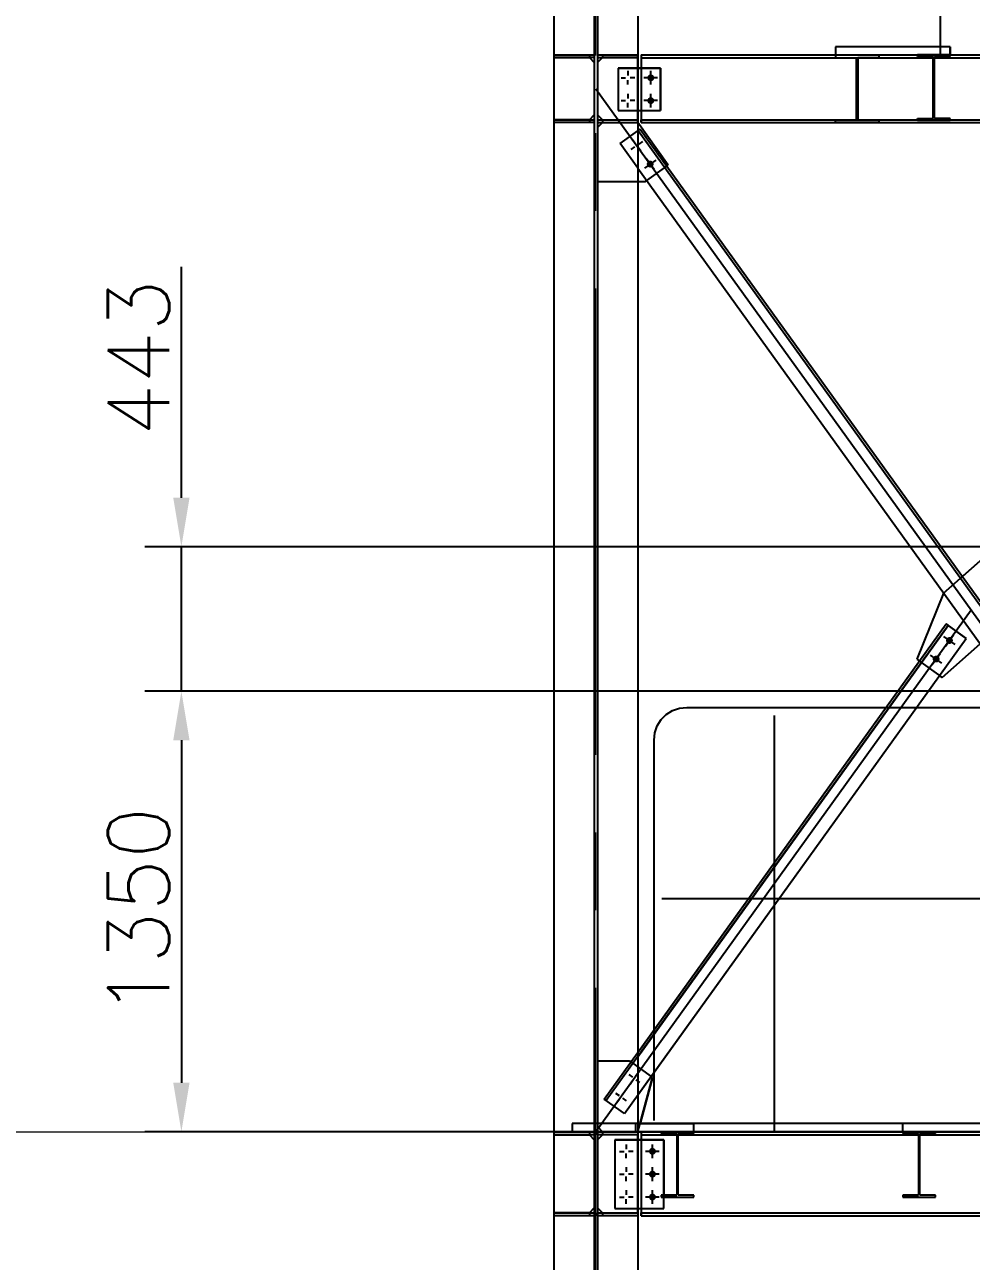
# Model space of a CAD drawing. Header units: metres. Extents: x 0 to 63075, y 0 to 44550.
# Drawn here: x 33400 to 36301, y 15538 to 19328 of the extents above; entities that cross this region are included whole.
import ezdxf

# ---------------------------------------------------------------- set-up
doc = ezdxf.new("R2010")
doc.units = ezdxf.units.M
doc.header["$LTSCALE"] = 75
doc.linetypes.add('CENTER2', pattern=[28.575, 19.05, -3.175, 3.175, -3.175])
for name, color, linetype in [('SC1', 7, 'CENTER2'), ('SDM', 7, 'Continuous'), ('SL1', 8, 'Continuous')]:
    doc.layers.add(name, color=color, linetype=linetype)
doc.styles.add('ROMANS', font='ROMANS.SHX')
doc.dimstyles.new('75___1-75', dxfattribs={"dimscale": 75, "dimtxt": 2.5, "dimasz": 2, "dimexe": 1.5, "dimexo": 1, "dimgap": 0.5, "dimtad": 1, "dimdec": 0, "dimzin": 12, "dimtxsty": 'ROMANS', "dimcen": 0, "dimclrd": 256, "dimclre": 256, "dimclrt": 3, "dimazin": 3, "dimtfac": 1, "dimtdec": 0, "dimtmove": 0, "dimatfit": 0, "dimfxl": 1, "dimlwd": -1, "dimlwe": -1, "dimarcsym": 0})

# ---------------------------------------------------------------- blocks, each defined once
blk = doc.blocks.new('A$C916a30d5')
at = {"layer": 'SL1'}
for points in [[(378.4, 8386), (378.3, 8387), (378, 8388), (377.7, 8389), (377.3, 8389.9), (376.7, 8390.8), (376.1, 8391.7), (375.4, 8392.4), (374.7, 8393.1), (373.8, 8393.7), (372.9, 8394.3), (372, 8394.7), (371, 8395), (370, 8395.3), (369, 8395.4), (368, 8395.5), (367, 8395.4), (366, 8395.3), (365, 8395), (364, 8394.7), (363.1, 8394.3), (362.2, 8393.7), (361.3, 8393.1), (360.6, 8392.4), (359.9, 8391.7), (359.3, 8390.8), (358.7, 8389.9), (358.3, 8389), (358, 8388), (357.7, 8387), (357.6, 8386), (357.5, 8385), (357.6, 8384), (357.7, 8383), (358, 8382), (358.3, 8381), (358.7, 8380.1), (359.3, 8379.2), (359.9, 8378.3), (360.6, 8377.6), (361.3, 8376.9), (362.2, 8376.3), (363.1, 8375.7), (364, 8375.3), (365, 8375), (366, 8374.7), (367, 8374.6), (368, 8374.5), (369, 8374.6), (370, 8374.7), (371, 8375), (372, 8375.3), (372.9, 8375.7), (373.8, 8376.3), (374.7, 8376.9), (375.4, 8377.6), (376.1, 8378.3), (376.7, 8379.2), (377.3, 8380.1), (377.7, 8381), (378, 8382), (378.3, 8383), (378.4, 8384), (378.5, 8385)], [(378.4, 8316), (378.3, 8317), (378, 8318), (377.7, 8319), (377.3, 8319.9), (376.7, 8320.8), (376.1, 8321.7), (375.4, 8322.4), (374.7, 8323.1), (373.8, 8323.7), (372.9, 8324.3), (372, 8324.7), (371, 8325), (370, 8325.3), (369, 8325.4), (368, 8325.5), (367, 8325.4), (366, 8325.3), (365, 8325), (364, 8324.7), (363.1, 8324.3), (362.2, 8323.7), (361.3, 8323.1), (360.6, 8322.4), (359.9, 8321.7), (359.3, 8320.8), (358.7, 8319.9), (358.3, 8319), (358, 8318), (357.7, 8317), (357.6, 8316), (357.5, 8315), (357.6, 8314), (357.7, 8313), (358, 8312), (358.3, 8311), (358.7, 8310.1), (359.3, 8309.2), (359.9, 8308.3), (360.6, 8307.6), (361.3, 8306.9), (362.2, 8306.3), (363.1, 8305.7), (364, 8305.3), (365, 8305), (366, 8304.7), (367, 8304.6), (368, 8304.5), (369, 8304.6), (370, 8304.7), (371, 8305), (372, 8305.3), (372.9, 8305.7), (373.8, 8306.3), (374.7, 8306.9), (375.4, 8307.6), (376.1, 8308.3), (376.7, 8309.2), (377.3, 8310.1), (377.7, 8311), (378, 8312), (378.3, 8313), (378.4, 8314), (378.5, 8315)], [(374.1, 8127.5), (373.4, 8128.2), (372.6, 8128.9), (371.7, 8129.4), (370.8, 8129.9), (369.9, 8130.3), (368.9, 8130.7), (367.9, 8130.9), (366.9, 8131), (365.8, 8131), (364.8, 8130.9), (363.8, 8130.7), (362.8, 8130.5), (361.9, 8130.1), (360.9, 8129.6), (360.1, 8129), (359.3, 8128.4), (358.5, 8127.7), (357.9, 8126.9), (357.3, 8126), (356.8, 8125.1), (356.4, 8124.2), (356.1, 8123.2), (355.8, 8122.2), (355.7, 8121.2), (355.7, 8120.2), (355.8, 8119.1), (356, 8118.1), (356.3, 8117.1), (356.6, 8116.2), (357.1, 8115.2), (357.7, 8114.4), (358.3, 8113.6), (359, 8112.8), (359.8, 8112.2), (360.7, 8111.6), (361.6, 8111.1), (362.5, 8110.7), (363.5, 8110.4), (364.5, 8110.2), (365.5, 8110), (366.6, 8110), (367.6, 8110.1), (368.6, 8110.3), (369.6, 8110.6), (370.6, 8111), (371.5, 8111.4), (372.3, 8112), (373.1, 8112.6), (373.9, 8113.4), (374.5, 8114.1), (375.1, 8115), (375.6, 8115.9), (376, 8116.8), (376.3, 8117.8), (376.6, 8118.8), (376.7, 8119.8), (376.7, 8120.9), (376.6, 8121.9), (376.4, 8122.9), (376.1, 8123.9), (375.8, 8124.9), (375.3, 8125.8), (374.7, 8126.6)], [(1292.3, 6655.2), (1292.8, 6656.1), (1293.2, 6657.1), (1293.5, 6658.1), (1293.6, 6659.1), (1293.7, 6660.1), (1293.7, 6661.1), (1293.6, 6662.1), (1293.4, 6663.2), (1293.1, 6664.1), (1292.7, 6665.1), (1292.2, 6666), (1291.6, 6666.8), (1290.9, 6667.6), (1290.2, 6668.3), (1289.4, 6669), (1288.5, 6669.5), (1287.6, 6670), (1286.6, 6670.4), (1285.6, 6670.7), (1284.6, 6670.9), (1283.6, 6670.9), (1282.6, 6670.9), (1281.5, 6670.8), (1280.5, 6670.6), (1279.6, 6670.3), (1278.6, 6669.9), (1277.7, 6669.4), (1276.9, 6668.8), (1276.1, 6668.1), (1275.4, 6667.4), (1274.7, 6666.6), (1274.2, 6665.7), (1273.7, 6664.8), (1273.3, 6663.8), (1273, 6662.9), (1272.8, 6661.8), (1272.7, 6660.8), (1272.8, 6659.8), (1272.9, 6658.8), (1273.1, 6657.8), (1273.4, 6656.8), (1273.8, 6655.8), (1274.3, 6654.9), (1274.9, 6654.1), (1275.6, 6653.3), (1276.3, 6652.6), (1277.1, 6651.9), (1278, 6651.4), (1278.9, 6650.9), (1279.8, 6650.5), (1280.8, 6650.2), (1281.8, 6650), (1282.9, 6650), (1283.9, 6650), (1284.9, 6650.1), (1285.9, 6650.3), (1286.9, 6650.6), (1287.9, 6651), (1288.8, 6651.5), (1289.6, 6652.1), (1290.4, 6652.8), (1291.1, 6653.5), (1291.8, 6654.3)], [(1251.4, 6598.4), (1251.9, 6599.3), (1252.3, 6600.2), (1252.6, 6601.2), (1252.8, 6602.2), (1252.8, 6603.3), (1252.8, 6604.3), (1252.7, 6605.3), (1252.5, 6606.3), (1252.2, 6607.3), (1251.8, 6608.3), (1251.3, 6609.2), (1250.7, 6610), (1250, 6610.8), (1249.3, 6611.5), (1248.5, 6612.2), (1247.6, 6612.7), (1246.7, 6613.2), (1245.7, 6613.6), (1244.8, 6613.9), (1243.7, 6614), (1242.7, 6614.1), (1241.7, 6614.1), (1240.7, 6614), (1239.7, 6613.8), (1238.7, 6613.5), (1237.7, 6613.1), (1236.8, 6612.6), (1236, 6612), (1235.2, 6611.3), (1234.5, 6610.6), (1233.8, 6609.8), (1233.3, 6608.9), (1232.8, 6608), (1232.4, 6607), (1232.1, 6606), (1231.9, 6605), (1231.9, 6604), (1231.9, 6603), (1232, 6601.9), (1232.2, 6600.9), (1232.5, 6600), (1232.9, 6599), (1233.4, 6598.1), (1234, 6597.3), (1234.7, 6596.5), (1235.4, 6595.8), (1236.2, 6595.1), (1237.1, 6594.6), (1238, 6594.1), (1239, 6593.7), (1239.9, 6593.4), (1241, 6593.2), (1242, 6593.1), (1243, 6593.2), (1244, 6593.3), (1245, 6593.5), (1246, 6593.8), (1247, 6594.2), (1247.9, 6594.7), (1248.7, 6595.3), (1249.5, 6596), (1250.2, 6596.7), (1250.9, 6597.5)], [(383.4, 5096), (383.3, 5097), (383, 5098), (382.7, 5098.9), (382.3, 5099.9), (381.7, 5100.8), (381.1, 5101.6), (380.4, 5102.4), (379.7, 5103), (378.8, 5103.7), (377.9, 5104.2), (377, 5104.6), (376, 5105), (375, 5105.2), (374, 5105.4), (373, 5105.4), (372, 5105.4), (371, 5105.2), (370, 5105), (369, 5104.6), (368.1, 5104.2), (367.2, 5103.7), (366.3, 5103), (365.6, 5102.4), (364.9, 5101.6), (364.3, 5100.8), (363.7, 5099.9), (363.3, 5098.9), (363, 5098), (362.7, 5097), (362.6, 5096), (362.5, 5094.9), (362.6, 5093.9), (362.7, 5092.9), (363, 5091.9), (363.3, 5090.9), (363.7, 5090), (364.3, 5089.1), (364.9, 5088.3), (365.6, 5087.5), (366.3, 5086.8), (367.2, 5086.2), (368.1, 5085.7), (369, 5085.2), (370, 5084.9), (371, 5084.6), (372, 5084.5), (373, 5084.4), (374, 5084.5), (375, 5084.6), (376, 5084.9), (377, 5085.2), (377.9, 5085.7), (378.8, 5086.2), (379.7, 5086.8), (380.4, 5087.5), (381.1, 5088.3), (381.7, 5089.1), (382.3, 5090), (382.7, 5090.9), (383, 5091.9), (383.3, 5092.9), (383.4, 5093.9), (383.5, 5094.9)], [(383.4, 5026), (383.3, 5027), (383, 5028), (382.7, 5028.9), (382.3, 5029.9), (381.7, 5030.8), (381.1, 5031.6), (380.4, 5032.4), (379.7, 5033), (378.8, 5033.7), (377.9, 5034.2), (377, 5034.6), (376, 5035), (375, 5035.2), (374, 5035.4), (373, 5035.4), (372, 5035.4), (371, 5035.2), (370, 5035), (369, 5034.6), (368.1, 5034.2), (367.2, 5033.7), (366.3, 5033), (365.6, 5032.4), (364.9, 5031.6), (364.3, 5030.8), (363.7, 5029.9), (363.3, 5028.9), (363, 5028), (362.7, 5027), (362.6, 5026), (362.5, 5024.9), (362.6, 5023.9), (362.7, 5022.9), (363, 5021.9), (363.3, 5020.9), (363.7, 5020), (364.3, 5019.1), (364.9, 5018.3), (365.6, 5017.5), (366.3, 5016.8), (367.2, 5016.2), (368.1, 5015.7), (369, 5015.2), (370, 5014.9), (371, 5014.6), (372, 5014.5), (373, 5014.4), (374, 5014.5), (375, 5014.6), (376, 5014.9), (377, 5015.2), (377.9, 5015.7), (378.8, 5016.2), (379.7, 5016.8), (380.4, 5017.5), (381.1, 5018.3), (381.7, 5019.1), (382.3, 5020), (382.7, 5020.9), (383, 5021.9), (383.3, 5022.9), (383.4, 5023.9), (383.5, 5024.9)], [(383.4, 4956), (383.3, 4957), (383, 4958), (382.7, 4958.9), (382.3, 4959.9), (381.7, 4960.8), (381.1, 4961.6), (380.4, 4962.4), (379.7, 4963), (378.8, 4963.7), (377.9, 4964.2), (377, 4964.6), (376, 4965), (375, 4965.2), (374, 4965.4), (373, 4965.4), (372, 4965.4), (371, 4965.2), (370, 4965), (369, 4964.6), (368.1, 4964.2), (367.2, 4963.7), (366.3, 4963), (365.6, 4962.4), (364.9, 4961.6), (364.3, 4960.8), (363.7, 4959.9), (363.3, 4958.9), (363, 4958), (362.7, 4957), (362.6, 4956), (362.5, 4954.9), (362.6, 4953.9), (362.7, 4952.9), (363, 4951.9), (363.3, 4950.9), (363.7, 4950), (364.3, 4949.1), (364.9, 4948.3), (365.6, 4947.5), (366.3, 4946.8), (367.2, 4946.2), (368.1, 4945.7), (369, 4945.2), (370, 4944.9), (371, 4944.6), (372, 4944.5), (373, 4944.4), (374, 4944.5), (375, 4944.6), (376, 4944.9), (377, 4945.2), (377.9, 4945.7), (378.8, 4946.2), (379.7, 4946.8), (380.4, 4947.5), (381.1, 4948.3), (381.7, 4949.1), (382.3, 4950), (382.7, 4950.9), (383, 4951.9), (383.3, 4952.9), (383.4, 4953.9), (383.5, 4954.9)]]:
    blk.add_hatch(color=256, dxfattribs=at).paths.add_polyline_path(points, flags=17)
for p, q in [((72, 440.3), (72, 9396.4)), ((194.8, 9396.4), (194.8, 434)), ((205.2, 9396.4), (205.2, 434)), ((328, 9396.4), (328, 5180)), ((1255.2, 9396.4), (1255.2, 8455)), ((72, 8455), (194.8, 8455)), ((72, 8447), (72, 8455)), ((179.8, 8455), (179.8, 8447)), ((194.8, 8455), (194.8, 8447)), ((205.2, 8455), (328, 8455)), ((205.2, 8455), (205.2, 8447)), ((220.2, 8455), (220.2, 8447)), ((328, 8447), (328, 8455)), ((338, 8455), (338, 8415)), ((338, 8455), (933.5, 8455)), ((1285, 8480), (933.5, 8480)), ((933.5, 8480), (933.5, 8455)), ((933.5, 8455), (1285.1, 8455)), ((933.5, 8455), (1285, 8455)), ((933.5, 8455), (1066.5, 8455)), ((933.5, 8455), (933.5, 8446.6)), ((1066.5, 8455), (1066.5, 8446.6)), ((1185.1, 8449.8), (1185.1, 8455)), ((1285.1, 8455), (1185.1, 8455)), ((1185.1, 8455), (1185.1, 8449.8)), ((1285, 8455), (1285, 8480)), ((1285, 8480), (1285, 8455)), ((1285.1, 8455), (1785, 8455)), ((1285.1, 8455), (1285.1, 8455)), ((1285.1, 8449.8), (1285.1, 8455)), ((1285.1, 8449.8), (1285.1, 8455)), ((1285.1, 8455), (1285.1, 8455)), ((194.8, 8447), (72, 8447)), ((72, 8256), (72, 8447)), ((72, 8447), (179.8, 8447)), ((179.8, 8447), (194.8, 8432)), ((194.8, 8432), (194.8, 8271)), ((205.2, 8447), (328, 8447)), ((220.2, 8447), (205.2, 8432)), ((205.2, 8432), (205.2, 8271)), ((328, 8447), (220.2, 8447)), ((268, 8415), (268, 8285)), ((398, 8415), (268, 8415)), ((268, 8415), (268, 8285)), ((268, 8415), (328, 8415)), ((328, 8256), (328, 8447)), ((328, 8415), (398, 8415)), ((338, 8446.6), (338, 8285)), ((338, 8446.6), (933.5, 8446.6)), ((398, 8285), (398, 8415)), ((398, 8415), (398, 8285)), ((933.5, 8446.6), (1066.5, 8446.6)), ((933.5, 8446.6), (997.1, 8446.6)), ((997.1, 8446.6), (997.1, 8256.4)), ((1066.5, 8446.6), (1002.9, 8446.6)), ((1002.9, 8446.6), (1002.9, 8256.4)), ((1066.5, 8446.6), (1232.9, 8446.6)), ((1185.1, 8449.8), (1232.9, 8449.8)), ((1232.9, 8260.2), (1232.9, 8449.8)), ((1232.9, 8449.8), (1233, 8449.8)), ((1232.9, 8446.6), (1237.2, 8446.6)), ((1233, 8260.2), (1233, 8449.8)), ((1237.3, 8449.8), (1237.2, 8449.8)), ((1237.2, 8449.8), (1285.1, 8449.8)), ((1237.2, 8260.2), (1237.2, 8449.8)), ((1237.2, 8446.6), (1832.9, 8446.6)), ((1237.3, 8260.2), (1237.3, 8449.8)), ((1285.1, 8449.8), (1285.1, 8449.8)), ((1285.1, 8449.8), (1285.1, 8449.8)), ((277, 8385), (291, 8385)), ((298, 8406), (298, 8392)), ((298, 8364), (298, 8378)), ((319, 8385), (305, 8385)), ((389, 8385), (347, 8385)), ((368, 8364), (368, 8406)), ((200, 8351.5), (2500, 5155)), ((277, 8315), (291, 8315)), ((298, 8336), (298, 8322)), ((298, 8294), (298, 8308)), ((319, 8315), (305, 8315)), ((389, 8315), (347, 8315)), ((368, 8294), (368, 8336)), ((194.8, 8271), (179.8, 8256)), ((205.2, 8271), (220.2, 8256)), ((268, 8285), (398, 8285)), ((268, 8285), (328, 8285)), ((328, 8285), (398, 8285)), ((338, 8285), (338, 8248)), ((72, 8256), (194.8, 8256)), ((72, 8248), (72, 8256)), ((179.8, 8256), (72, 8256)), ((194.8, 8248), (72, 8248)), ((179.8, 8256), (179.8, 8248)), ((194.8, 8256), (194.8, 8248)), ((205.2, 8256), (328, 8256)), ((205.2, 8256), (205.2, 8248)), ((205.2, 8248), (328, 8248)), ((220.2, 8248), (205.2, 8233)), ((205.2, 8233), (205.2, 8066.9)), ((220.2, 8256), (220.2, 8248)), ((220.2, 8256), (328, 8256)), ((220.2, 8248), (328, 8248)), ((328, 8248), (328, 8256)), ((328, 8248), (328.2, 8248)), ((328, 8222.4), (335.8, 8228)), ((421.6, 8117.3), (328.2, 8248)), ((335.8, 8228), (329.4, 8223.4)), ((335.8, 8228), (2379.5, 5387.7)), ((338, 8248), (338, 8256.4)), ((338, 8256.4), (933.5, 8256.4)), ((338, 8248), (933.5, 8248)), ((933.5, 8256.4), (1066.5, 8256.4)), ((933.5, 8256.4), (997.1, 8256.4)), ((933.5, 8248), (933.5, 8256.4)), ((933.5, 8248), (1066.5, 8248)), ((1066.5, 8248), (933.5, 8248)), ((1002.9, 8256.4), (1066.5, 8256.4)), ((1066.5, 8256.4), (1185.1, 8256.4)), ((1066.5, 8256.4), (1066.5, 8248)), ((1066.5, 8248), (2387, 8248)), ((1185.1, 8260.2), (1232.9, 8260.2)), ((1185.1, 8255), (1185.1, 8260.2)), ((1185.1, 8255), (1185.1, 8260.2)), ((1185.1, 8256.4), (1285.1, 8256.4)), ((1185.1, 8255), (1185.1, 8255)), ((1185.1, 8255), (1285.1, 8255)), ((1233, 8260.2), (1232.9, 8260.2)), ((1237.3, 8260.2), (1237.2, 8260.2)), ((1285.1, 8260.2), (1237.2, 8260.2)), ((1285.1, 8260.2), (1285.1, 8260.2)), ((1285.1, 8255), (1285.1, 8260.2)), ((1285.1, 8260.2), (1285.1, 8260.2)), ((1285.1, 8255), (1285.1, 8260.2)), ((1285.1, 8256.4), (1785, 8256.4)), ((1285.1, 8255), (1285.1, 8255)), ((1285.1, 8255), (1285.1, 8255)), ((274, 8183.5), (328, 8222.4)), ((313.1, 8194.4), (321.2, 8183)), ((329.4, 8223.4), (2373.1, 5383.1)), ((342.4, 8189.6), (331, 8181.4)), ((328, 8108.4), (274, 8183.5)), ((308.3, 8165.1), (319.6, 8173.2)), ((337.6, 8160.3), (329.4, 8171.6)), ((383.2, 8132.8), (349.2, 8108.3)), ((378.5, 8103.5), (353.9, 8137.6)), ((355.7, 8069.9), (417.6, 8114.4)), ((417.6, 8114.4), (421.6, 8117.3)), ((328, 8108.4), (2317.6, 5343.2)), ((205.2, 8066.9), (328, 8066.9)), ((328, 8066.9), (351.7, 8066.9)), ((351.7, 8066.9), (355.7, 8069.9)), ((1265.3, 6805.8), (1439.1, 6959.4)), ((1439.1, 6959.4), (1322.7, 6856.5)), ((1265.3, 6805.8), (1182.9, 6603.3)), ((1350, 6753.2), (200, 5155)), ((225.3, 5255.3), (1272.7, 6711.1)), ((328, 5398.1), (1272.7, 6711.1)), ((1334.6, 6666.6), (1272.7, 6711.1)), ((1272.7, 6711.1), (1279.2, 6706.5)), ((1279.2, 6706.5), (231.7, 5250.7)), ((328, 5384.5), (1279.2, 6706.5)), ((1300.3, 6648.2), (1266.2, 6672.7)), ((1271, 6643.4), (1295.5, 6677.5)), ((1279.2, 6706.5), (1334.6, 6666.6)), ((287.1, 5210.8), (1334.6, 6666.6)), ((328, 5267.7), (1334.6, 6666.6)), ((1261, 6547.1), (1377.3, 6650)), ((1182.9, 6603.3), (1191, 6597.5)), ((1191, 6597.5), (1261, 6547.1)), ((1259.4, 6591.4), (1225.3, 6615.9)), ((1230.1, 6586.6), (1254.6, 6620.7)), ((1261, 6547.1), (1252.8, 6553)), ((415.6, 6433.7), (434.6, 6445.6)), ((434.6, 6445.6), (455.7, 6453)), ((455.7, 6453), (478, 6455.5)), ((478, 6455.5), (7122, 6455.5)), ((387.9, 6398.9), (399.8, 6417.9)), ((399.8, 6417.9), (415.6, 6433.7)), ((746.3, 6431.1), (746.3, 5154.9)), ((378, 6355.5), (380.5, 6377.8)), ((380.5, 6377.8), (387.9, 6398.9)), ((378, 5189.9), (378, 6355.5)), ((402, 5869.9), (7198, 5869.9)), ((205.5, 5170), (205.5, 5371.9)), ((205.5, 5371.9), (303, 5371.9)), ((303, 5371.9), (372.9, 5321.5)), ((300.5, 5330.6), (311.8, 5322.4)), ((305.2, 5301.2), (313.4, 5312.6)), ((329.8, 5335.3), (321.6, 5324)), ((334.5, 5306), (323.2, 5314.2)), ((328.2, 5155), (372.9, 5321.5)), ((372.9, 5321.5), (335, 5180)), ((372.9, 5321.5), (368.9, 5324.5)), ((259.6, 5273.7), (270.9, 5265.6)), ((288.9, 5278.5), (280.7, 5267.2)), ((287.1, 5210.8), (225.3, 5255.3)), ((264.4, 5244.4), (272.5, 5255.8)), ((293.7, 5249.2), (282.3, 5257.4)), ((72, 5145.4), (72, 5154.9)), ((72, 5154.9), (194.8, 5154.9)), ((500, 5180), (127, 5180)), ((127, 5180), (127, 5155)), ((127, 5155), (500, 5155)), ((321.5, 5155), (127, 5155)), ((179.8, 5154.9), (179.8, 5145.4)), ((194.8, 5154.9), (194.8, 5145.4)), ((205.2, 5145.4), (205.2, 5154.9)), ((205.2, 5154.9), (328, 5154.9)), ((220.5, 5155), (205.5, 5170)), ((220.2, 5154.9), (220.2, 5145.4)), ((328.2, 5155), (220.5, 5155)), ((321.5, 5180), (321.5, 5155)), ((328, 5180), (328, 5155)), ((328, 5180), (500, 5180)), ((328, 5155), (328, 440.3)), ((328, 5154.9), (328, 5145.4)), ((338, 5154.9), (338, 5129.9)), ((7262, 5154.9), (338, 5154.9)), ((500, 5154.9), (400, 5154.9)), ((500, 5154.9), (400, 5154.9)), ((400, 5154.9), (400, 5149.7)), ((500, 5155), (500, 5180)), ((500, 5155), (500, 5180)), ((2520, 5180), (500, 5180)), ((500, 5155), (500, 5155)), ((500, 5155), (500, 5155)), ((500, 5155), (2520, 5155)), ((500, 5154.9), (500, 5154.9)), ((500, 5149.7), (500, 5154.9)), ((1140, 5155), (1140, 5180)), ((1140, 5155), (1140, 5180)), ((1240, 5154.9), (1140, 5154.9)), ((1240, 5154.9), (1140, 5154.9)), ((1140, 5154.9), (1140, 5149.7)), ((1240, 5154.9), (1240, 5154.9)), ((1240, 5149.7), (1240, 5154.9)), ((194.8, 5145.4), (72, 5145.4)), ((72, 4906.4), (72, 5145.4)), ((72, 5145.4), (179.8, 5145.4)), ((179.8, 5145.4), (194.8, 5130.4)), ((194.8, 5130.4), (194.8, 4921.4)), ((220.2, 5145.4), (205.2, 5130.4)), ((328, 5145.4), (205.2, 5145.4)), ((205.2, 5130.4), (205.2, 4921.4)), ((328, 5145.4), (220.2, 5145.4)), ((258, 5129.9), (258, 4919.9)), ((258, 5129.9), (328, 5129.9)), ((258, 5129.9), (258, 4919.9)), ((408, 5129.9), (258, 5129.9)), ((328, 4906.4), (328, 5145.4)), ((328, 5129.9), (408, 5129.9)), ((338, 5145.8), (338, 4919.9)), ((338, 5145.8), (447.9, 5145.8)), ((447.9, 5149.7), (400, 5149.7)), ((447.9, 5149.7), (400, 5149.7)), ((400, 5149.7), (400, 5149.7)), ((408, 5129.9), (408, 4960.1)), ((408, 4919.9), (408, 5129.9)), ((447.9, 5149.7), (447.9, 4960.1)), ((447.9, 5145.8), (452.2, 5145.8)), ((452.2, 5149.7), (452.2, 5149.7)), ((452.2, 5149.7), (500, 5149.7)), ((452.2, 4960.1), (452.2, 5149.7)), ((452.2, 5149.7), (500, 5149.7)), ((452.2, 5145.8), (1187.9, 5145.8)), ((500, 5149.7), (500, 5149.7)), ((500, 5149.7), (500, 5149.7)), ((1187.9, 5149.7), (1140, 5149.7)), ((1187.9, 5149.7), (1140, 5149.7)), ((1140, 5149.7), (1140, 5149.7)), ((1187.9, 5149.7), (1187.9, 4960.1)), ((1187.9, 5145.8), (1192.2, 5145.8)), ((1192.2, 5149.7), (1192.2, 5149.7)), ((1192.2, 5149.7), (1240, 5149.7)), ((1192.2, 4960.1), (1192.2, 5149.7)), ((1192.2, 5149.7), (1240, 5149.7)), ((1192.2, 5145.8), (1887.9, 5145.8)), ((1240, 5149.7), (1240, 5149.7)), ((1240, 5149.7), (1240, 5149.7)), ((272, 5094.9), (286, 5094.9)), ((293, 5115.9), (293, 5101.9)), ((293, 5073.9), (293, 5087.9)), ((314, 5094.9), (300, 5094.9)), ((394, 5094.9), (352, 5094.9)), ((373, 5073.9), (373, 5115.9)), ((293, 5045.9), (293, 5031.9)), ((373, 5003.9), (373, 5045.9)), ((272, 5024.9), (286, 5024.9)), ((293, 5003.9), (293, 5017.9)), ((314, 5024.9), (300, 5024.9)), ((394, 5024.9), (352, 5024.9)), ((293, 4975.9), (293, 4961.9)), ((373, 4933.9), (373, 4975.9)), ((272, 4954.9), (286, 4954.9)), ((293, 4933.9), (293, 4947.9)), ((314, 4954.9), (300, 4954.9)), ((394, 4954.9), (352, 4954.9)), ((447.9, 4960.1), (400, 4960.1)), ((400, 4960.1), (400, 4954.9)), ((400, 4960.1), (447.9, 4960.1)), ((400, 4954.9), (400, 4954.9)), ((400, 4954.9), (500, 4954.9)), ((400, 4954.9), (500, 4954.9)), ((400, 4954.9), (400, 4954.9)), ((408, 4960.1), (408, 4954.9)), ((408, 4919.9), (408, 4954.9)), ((447.9, 4960.1), (447.9, 4960.1)), ((452.2, 4960.1), (452.2, 4960.1)), ((500, 4960.1), (452.2, 4960.1)), ((500, 4960.1), (452.2, 4960.1)), ((452.2, 4960.1), (452.2, 4960.1)), ((500, 4960.1), (500, 4960.1)), ((500, 4954.9), (500, 4960.1)), ((500, 4954.9), (500, 4954.9)), ((500, 4954.9), (500, 4954.9)), ((1187.9, 4960.1), (1140, 4960.1)), ((1140, 4960.1), (1140, 4954.9)), ((1140, 4960.1), (1187.9, 4960.1)), ((1140, 4954.9), (1140, 4954.9)), ((1140, 4954.9), (1240, 4954.9)), ((1140, 4954.9), (1240, 4954.9)), ((1140, 4954.9), (1140, 4954.9)), ((1187.9, 4960.1), (1187.9, 4960.1)), ((1192.2, 4960.1), (1192.2, 4960.1)), ((1240, 4960.1), (1192.2, 4960.1)), ((1240, 4960.1), (1192.2, 4960.1)), ((1192.2, 4960.1), (1192.2, 4960.1)), ((1240, 4960.1), (1240, 4960.1)), ((1240, 4954.9), (1240, 4960.1)), ((1240, 4954.9), (1240, 4954.9)), ((1240, 4954.9), (1240, 4954.9)), ((72, 4896.9), (72, 4906.4)), ((72, 4906.4), (194.8, 4906.4)), ((179.8, 4906.4), (72, 4906.4)), ((194.8, 4896.9), (72, 4896.9)), ((194.8, 4921.4), (179.8, 4906.4)), ((179.8, 4906.4), (179.8, 4896.9)), ((194.8, 4906.4), (194.8, 4896.9)), ((205.2, 4921.4), (220.2, 4906.4)), ((205.2, 4896.9), (205.2, 4906.4)), ((205.2, 4906.4), (328, 4906.4)), ((328, 4896.9), (205.2, 4896.9)), ((220.2, 4906.4), (328, 4906.4)), ((220.2, 4906.4), (220.2, 4896.9)), ((258, 4919.9), (328, 4919.9)), ((258, 4919.9), (408, 4919.9)), ((328, 4919.9), (408, 4919.9)), ((328, 4906.4), (328, 4896.9)), ((338, 4919.9), (338, 4896.9)), ((338, 4896.9), (338, 4906)), ((338, 4906), (7262, 4906)), ((338, 4896.9), (7262, 4896.9))]:
    blk.add_line(p, q, dxfattribs=at)
blk = doc.blocks.new('*D27')
at = {"layer": 'Defpoints', "color": 0, "transparency": 16777216}
for p in [(37007.8, 17285.4), (33880.1, 15935.3), (38625.5, 15935.3)]:
    blk.add_point(p, dxfattribs=at)
at = {"layer": 'SDM', "transparency": 16777216}
for p, q in [((36932.8, 17285.4), (33767.6, 17285.4)), ((33880.1, 17135.4), (33880.1, 16085.3)), ((38550.5, 15935.3), (33767.6, 15935.3))]:
    blk.add_line(p, q, dxfattribs=at)
for points in [[(33855.1, 17135.4), (33905.1, 17135.4), (33880.1, 17285.4)], [(33855.1, 16085.3), (33905.1, 16085.3), (33880.1, 15935.3)]]:
    blk.add_solid(points, dxfattribs=at)
at = {"layer": 'SDM', "color": 3, "transparency": 16777216, "insert": (33748.9, 16610.3), "char_height": 187.5, "attachment_point": 5, "rotation": 90, "style": 'ROMANS'}
blk.add_mtext('1350', dxfattribs=at)
blk = doc.blocks.new('*D28')
at = {"layer": 'Defpoints', "color": 0, "transparency": 16777216}
for p in [(33880.1, 17728.4), (37150, 17728.4), (37007.8, 17285.4)]:
    blk.add_point(p, dxfattribs=at)
at = {"layer": 'SDM', "transparency": 16777216}
for p, q in [((33880.1, 17878.4), (33880.1, 18585.6)), ((37075, 17728.4), (33767.6, 17728.4)), ((33880.1, 17285.4), (33880.1, 17728.4)), ((36932.8, 17285.4), (33767.6, 17285.4)), ((33880.1, 17135.4), (33880.1, 16985.4))]:
    blk.add_line(p, q, dxfattribs=at)
for points in [[(33855.1, 17878.4), (33905.1, 17878.4), (33880.1, 17728.4)], [(33855.1, 17135.4), (33905.1, 17135.4), (33880.1, 17285.4)]]:
    blk.add_solid(points, dxfattribs=at)
at = {"layer": 'SDM', "color": 3, "transparency": 16777216, "insert": (33748.9, 18307), "char_height": 187.5, "attachment_point": 5, "rotation": 90, "style": 'ROMANS'}
blk.add_mtext('443', dxfattribs=at)

msp = doc.modelspace()

# ---------------------------------------------------------------- linework, layer by layer
at = {"layer": 'SC1', "lineweight": 0}
msp.add_line((35150.5, 10661.1), (35150.5, 22305.9), dxfattribs=at)
at = {"layer": 'SDM', "lineweight": 0}
msp.add_line((32033.5, 15935.4), (35022.5, 15935.4), dxfattribs=at)

# ---------------------------------------------------------------- block references
at = {"layer": 'SDM'}
msp.add_blockref('A$C916a30d5', (34950.5, 10780.4), dxfattribs=at)

# ---------------------------------------------------------------- dimensions: what is measured, and where the dimension line sits
for base, p2, picture, middle in [((33880.1, 17728.4), (37150, 17728.4), '*D28', (33748.9, 18307)), ((33880.1, 15935.3), (38625.5, 15935.3), '*D27', (33748.9, 16610.3))]:
    dim = msp.add_linear_dim(base=base, p1=(37007.8, 17285.4), p2=p2, angle=90, dimstyle='75___1-75', dxfattribs=at)
    dim.commit()
    dim.dimension.update_dxf_attribs({"geometry": picture, "text_midpoint": middle})

doc.saveas('drawing.dxf')
